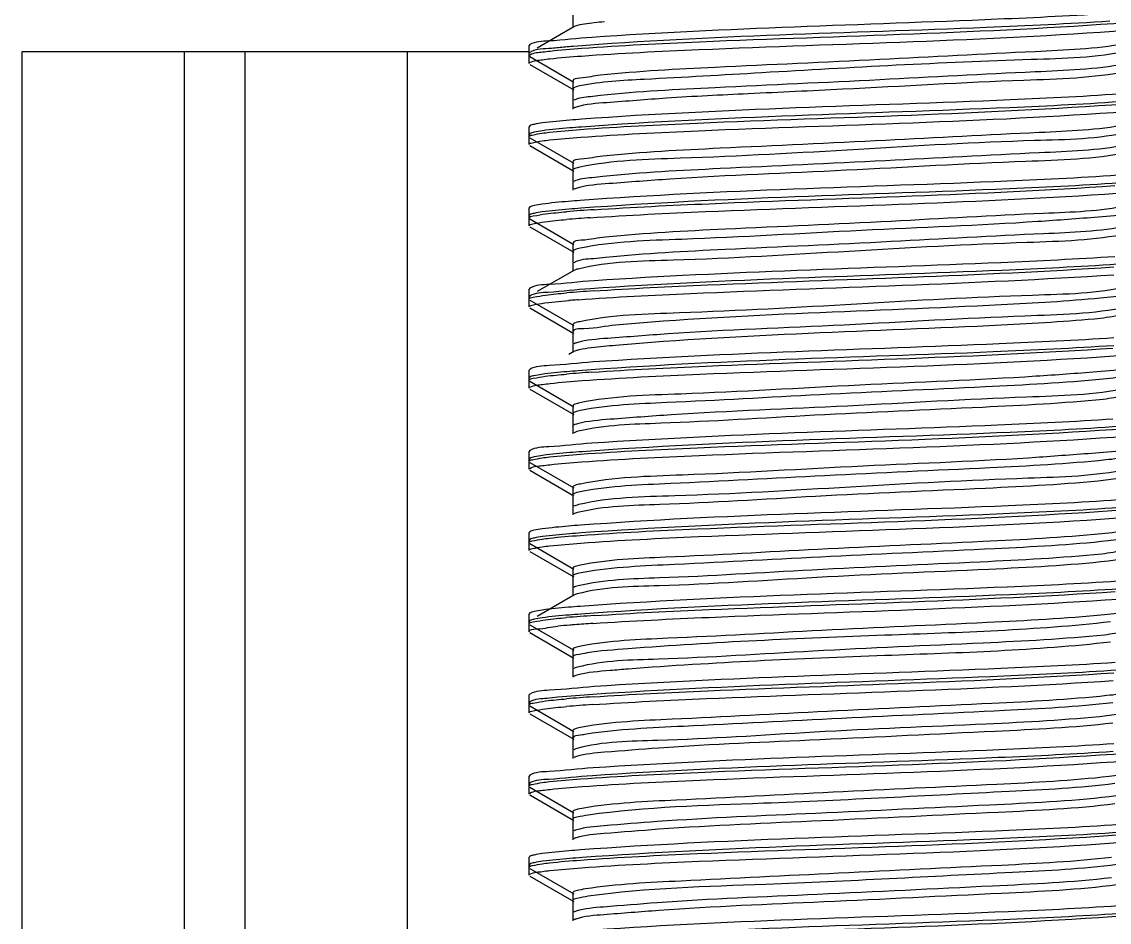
# Model space of a CAD drawing. Extents: x 27938 to 1507990, y 110129 to 923079.
# Drawn here: x 532387.5 to 532706.6, y 346072.8 to 346337 of the extents above; entities that cross this region are included whole.
import ezdxf

# ---------------------------------------------------------------- set-up
doc = ezdxf.new("R2010")
doc.units = 0
doc.header["$LTSCALE"] = 1000
doc.header["$MEASUREMENT"] = 0

msp = doc.modelspace()

# ---------------------------------------------------------------- linework, layer by layer
at = {"linetype": 'Continuous'}
for p, q in [((532549.22, 346341.1), (532549.22, 346335.15)), ((532549.48, 346335.45), (532538.73, 346329.23)), ((532549.91, 346335.64), (532549.48, 346335.45)), ((532536.56, 346330.25), (532536.33, 346329.99)), ((532536.33, 346327.01), (532536.33, 346329.99)), ((532536.33, 346327.01), (532536.33, 346329.99)), ((532387.5, 346328.15), (532387.5, 341587.12)), ((532536.33, 346328.15), (532387.5, 346328.15)), ((532435.13, 346328.15), (532435.13, 341587.12)), ((532452.99, 346328.15), (532452.99, 341587.12)), ((532500.61, 346328.15), (532500.61, 341587.12)), ((532536.56, 346327.97), (532536.33, 346327.71)), ((532536.33, 346324.73), (532536.33, 346327.71)), ((532536.33, 346324.73), (532536.33, 346327.71)), ((532536.56, 346326.75), (532549.48, 346319.27)), ((532536.56, 346324.47), (532549.48, 346316.99)), ((532549.22, 346319.57), (532549.22, 346313.62)), ((532549.22, 346317.29), (532549.22, 346311.34)), ((532536.56, 346306.44), (532536.33, 346306.18)), ((532536.33, 346303.2), (532536.33, 346306.18)), ((532536.33, 346303.2), (532536.33, 346306.18)), ((532536.56, 346304.16), (532536.33, 346303.9)), ((532536.33, 346300.92), (532536.33, 346303.9)), ((532536.33, 346300.92), (532536.33, 346303.9)), ((532536.56, 346302.94), (532549.48, 346295.46)), ((532536.56, 346300.66), (532549.48, 346293.18)), ((532549.22, 346295.76), (532549.22, 346289.8)), ((532549.22, 346293.48), (532549.22, 346287.53)), ((532536.56, 346282.62), (532536.33, 346282.36)), ((532536.33, 346279.39), (532536.33, 346282.36)), ((532536.33, 346279.39), (532536.33, 346282.36)), ((532536.56, 346280.34), (532536.33, 346280.08)), ((532536.33, 346277.11), (532536.33, 346280.08)), ((532536.33, 346277.11), (532536.33, 346280.08)), ((532536.56, 346279.13), (532549.48, 346271.64)), ((532536.56, 346276.85), (532549.48, 346269.36)), ((532549.22, 346271.94), (532549.22, 346265.99)), ((532549.22, 346269.67), (532549.22, 346263.71)), ((532549.48, 346264.01), (532538.73, 346257.79)), ((532536.56, 346258.81), (532536.33, 346258.55)), ((532536.33, 346255.57), (532536.33, 346258.55)), ((532536.33, 346255.57), (532536.33, 346258.55)), ((532536.56, 346256.53), (532536.33, 346256.27)), ((532536.33, 346253.29), (532536.33, 346256.27)), ((532536.33, 346253.29), (532536.33, 346256.27)), ((532536.56, 346255.31), (532549.48, 346247.83)), ((532536.56, 346253.03), (532549.48, 346245.55)), ((532549.22, 346248.13), (532549.22, 346242.18)), ((532549.22, 346245.85), (532549.22, 346239.9)), ((532549.48, 346240.2), (532548.01, 346239.35)), ((532536.56, 346235), (532536.33, 346234.74)), ((532536.33, 346231.76), (532536.33, 346234.74)), ((532536.33, 346231.76), (532536.33, 346234.74)), ((532536.56, 346232.72), (532536.33, 346232.46)), ((532536.33, 346229.48), (532536.33, 346232.46)), ((532536.33, 346229.48), (532536.33, 346232.46)), ((532536.56, 346231.5), (532549.48, 346224.02)), ((532536.56, 346229.22), (532549.48, 346221.74)), ((532549.22, 346224.32), (532549.22, 346218.37)), ((532549.22, 346222.04), (532549.22, 346216.09)), ((532536.56, 346211.19), (532536.33, 346210.92)), ((532536.33, 346207.95), (532536.33, 346210.92)), ((532536.33, 346207.95), (532536.33, 346210.92)), ((532536.56, 346208.91), (532536.33, 346208.65)), ((532536.33, 346205.67), (532536.33, 346208.65)), ((532536.33, 346205.67), (532536.33, 346208.65)), ((532536.56, 346207.69), (532549.48, 346200.21)), ((532536.56, 346205.41), (532549.48, 346197.93)), ((532549.22, 346200.51), (532549.22, 346194.55)), ((532549.22, 346198.23), (532549.22, 346192.27)), ((532536.56, 346187.37), (532536.33, 346187.11)), ((532536.33, 346184.14), (532536.33, 346187.11)), ((532536.33, 346184.14), (532536.33, 346187.11)), ((532536.56, 346185.09), (532536.33, 346184.83)), ((532536.33, 346181.86), (532536.33, 346184.83)), ((532536.33, 346181.86), (532536.33, 346184.83)), ((532536.56, 346183.87), (532549.48, 346176.39)), ((532536.56, 346181.6), (532549.48, 346174.11)), ((532549.22, 346176.69), (532549.22, 346170.74)), ((532549.22, 346174.41), (532549.22, 346168.46)), ((532549.48, 346168.76), (532538.73, 346162.54)), ((532536.56, 346163.56), (532536.33, 346163.3)), ((532536.33, 346160.32), (532536.33, 346163.3)), ((532536.33, 346160.32), (532536.33, 346163.3)), ((532536.56, 346161.28), (532536.33, 346161.02)), ((532536.33, 346158.04), (532536.33, 346161.02)), ((532536.33, 346158.04), (532536.33, 346161.02)), ((532536.56, 346160.06), (532549.48, 346152.58)), ((532536.56, 346157.78), (532549.48, 346150.3)), ((532549.22, 346152.88), (532549.22, 346146.93)), ((532549.22, 346150.6), (532549.22, 346144.65)), ((532536.56, 346139.75), (532536.33, 346139.49)), ((532536.33, 346136.51), (532536.33, 346139.49)), ((532536.33, 346136.51), (532536.33, 346139.49)), ((532536.56, 346137.47), (532536.33, 346137.21)), ((532536.33, 346134.23), (532536.33, 346137.21)), ((532536.33, 346134.23), (532536.33, 346137.21)), ((532536.56, 346136.25), (532549.48, 346128.77)), ((532536.56, 346133.97), (532549.48, 346126.49)), ((532549.22, 346129.07), (532549.22, 346123.11)), ((532549.22, 346126.79), (532549.22, 346120.84)), ((532536.56, 346115.93), (532536.33, 346115.67)), ((532536.33, 346112.7), (532536.33, 346115.67)), ((532536.33, 346112.7), (532536.33, 346115.67)), ((532536.56, 346113.66), (532536.33, 346113.39)), ((532536.33, 346110.42), (532536.33, 346113.39)), ((532536.33, 346110.42), (532536.33, 346113.39)), ((532536.56, 346112.44), (532549.48, 346104.95)), ((532536.56, 346110.16), (532549.48, 346102.68)), ((532549.22, 346105.26), (532549.22, 346099.3)), ((532549.22, 346102.98), (532549.22, 346097.02)), ((532536.56, 346092.12), (532536.33, 346091.86)), ((532536.33, 346088.88), (532536.33, 346091.86)), ((532536.33, 346088.88), (532536.33, 346091.86)), ((532536.56, 346089.84), (532536.33, 346089.58)), ((532536.33, 346086.61), (532536.33, 346089.58)), ((532536.33, 346086.61), (532536.33, 346089.58)), ((532536.56, 346088.62), (532549.48, 346081.14)), ((532536.56, 346086.34), (532549.48, 346078.86)), ((532549.22, 346081.44), (532549.22, 346075.49)), ((532549.22, 346079.16), (532549.22, 346073.21))]:
    msp.add_line(p, q, dxfattribs=at)
for centre, radius, start, end in [((532573.23, 346025.62), 305.03, 94.5049, 94.936), ((532583.17, 345854.29), 428.44, 93.7138, 94.7991), ((532581.57, 345872.28), 408.11, 93.8416, 94.804), ((532582.76, 345835.66), 423.24, 93.7464, 94.7999), ((532576.05, 345916.88), 339.47, 94.4273, 94.7392), ((532580.6, 345858.53), 397.99, 94.2964, 94.4317), ((532582.34, 345817.23), 417.83, 93.7807, 94.8008), ((532568.23, 345915.12), 245.65, 94.6576, 95.467), ((532583.19, 345735.06), 428.61, 93.7128, 94.7991), ((532576.51, 345815.69), 345.43, 94.4503, 94.6873), ((532587.41, 345673), 488.53, 93.7928, 94.4265), ((532582.78, 345716.42), 423.41, 93.7453, 94.7999), ((532582.5, 345717.69), 419.86, 93.7678, 94.8005)]:
    msp.add_arc(centre, radius, start, end, dxfattribs=at)
for points, knots in [([(532707.62, 346339.44), (532696.34, 346338.7), (532645.39, 346336.26), (532594.39, 346335.05), (532554.77, 346332.39)], [0, 0, 0, 0, 0.221566, 1, 1, 1, 1]), ([(532706.72, 346337.11), (532694.66, 346336.33), (532642.18, 346333.82), (532589.6, 346332.89), (532549.28, 346329.71)], [0, 0, 0, 0, 0.230084, 1, 1, 1, 1]), ([(532558.44, 346336.96), (532557.43, 346336.86), (532554.59, 346336.52), (532551.67, 346336.27), (532549.91, 346335.64)], [0, 0, 0, 0, 0.349753, 1, 1, 1, 1]), ([(532551.81, 346329.2), (532563.32, 346330.04), (532616.65, 346332.64), (532670.06, 346333.68), (532711.79, 346336.76)], [0, 0, 0, 0, 0.216266, 1, 1, 1, 1]), ([(532554.77, 346332.39), (532550.56, 346332.1), (532544.65, 346331.28), (532538.2, 346331.19), (532536.56, 346330.25)], [0, 0, 0, 0, 0.690751, 1, 1, 1, 1]), ([(532551.68, 346326.91), (532563.18, 346327.75), (532616.54, 346330.35), (532669.98, 346331.4), (532711.75, 346334.48)], [0, 0, 0, 0, 0.215878, 1, 1, 1, 1]), ([(532546.99, 346329.52), (532545.65, 346329.4), (532542.21, 346328.94), (532538.44, 346329.06), (532536.56, 346327.97)], [0, 0, 0, 0, 0.38257, 1, 1, 1, 1]), ([(532540.3, 346328.11), (532541.03, 346328.21), (532544.86, 346328.67), (532548.7, 346328.98), (532551.81, 346329.2)], [0, 0, 0, 0, 0.19158, 1, 1, 1, 1]), ([(532711.18, 346330.49), (532702.49, 346328.93), (532678.38, 346327.99), (532638.36, 346325.74), (532595.83, 346323.84), (532568.48, 346322.46), (532557.29, 346321.26)], [0, 0, 0, 0, 0.171902, 0.467529, 0.781017, 1, 1, 1, 1]), ([(532536.33, 346327.01), (532536.33, 346327.14), (532537.75, 346328.02), (532539.04, 346327.93), (532540.3, 346328.11)], [0, 0, 0, 0, 0.088842, 1, 1, 1, 1]), ([(532536.33, 346324.73), (532536.33, 346324.86), (532537.73, 346325.74), (532539.02, 346325.65), (532540.26, 346325.83)], [0, 0, 0, 0, 0.089015, 1, 1, 1, 1]), ([(532540.26, 346325.83), (532540.99, 346325.93), (532544.78, 346326.39), (532548.6, 346326.69), (532551.68, 346326.91)], [0, 0, 0, 0, 0.191545, 1, 1, 1, 1]), ([(532712.17, 346328.41), (532702.85, 346326.34), (532666.67, 346325.57), (532619.46, 346322.85), (532575.36, 346320.27), (532557.42, 346319.43), (532551.21, 346318.13)], [0, 0, 0, 0, 0.17752, 0.667782, 0.88196, 1, 1, 1, 1]), ([(532711.18, 346324.54), (532702.49, 346322.98), (532678.38, 346322.04), (532638.36, 346319.79), (532595.83, 346317.89), (532568.48, 346316.5), (532557.29, 346315.31)], [0, 0, 0, 0, 0.171902, 0.467529, 0.781017, 1, 1, 1, 1]), ([(532557.29, 346321.26), (532555.27, 346321.05), (532553.35, 346320.45), (532549.22, 346320.31), (532549.22, 346319.57)], [0, 0, 0, 0, 0.733399, 1, 1, 1, 1]), ([(532711.81, 346322.38), (532701.88, 346320.36), (532673.82, 346319.73), (532636.86, 346317.47), (532601.89, 346315.9), (532578.77, 346314.79), (532562, 346313.39), (532553.03, 346312.8), (532550.14, 346311.91)], [0, 0, 0, 0, 0.187537, 0.516126, 0.6871, 0.835564, 0.944057, 1, 1, 1, 1]), ([(532551.21, 346318.13), (532550.71, 346318.02), (532550.11, 346317.88), (532549.22, 346317.51), (532549.22, 346317.29)], [0, 0, 0, 0, 0.704879, 1, 1, 1, 1]), ([(532557.29, 346315.31), (532556.31, 346315.2), (532553.72, 346314.82), (532550.92, 346314.75), (532549.48, 346313.92)], [0, 0, 0, 0, 0.373077, 1, 1, 1, 1]), ([(532551.35, 346305.36), (532562.76, 346306.2), (532616.07, 346308.8), (532669.45, 346309.87), (532711.27, 346312.91)], [0, 0, 0, 0, 0.214433, 1, 1, 1, 1]), ([(532711.75, 346313.64), (532700.31, 346312.8), (532646.94, 346310.19), (532593.51, 346309.14), (532551.68, 346306.08)], [0, 0, 0, 0, 0.214875, 1, 1, 1, 1]), ([(532711.79, 346315.92), (532700.36, 346315.08), (532647.03, 346312.48), (532593.62, 346311.41), (532551.81, 346308.37)], [0, 0, 0, 0, 0.214619, 1, 1, 1, 1]), ([(532550.14, 346311.91), (532550.01, 346311.87), (532549.79, 346311.79), (532549.57, 346311.69), (532549.48, 346311.64)], [0, 0, 0, 0, 0.565784, 1, 1, 1, 1]), ([(532551.55, 346303.09), (532563.03, 346303.93), (532616.42, 346306.54), (532669.89, 346307.59), (532711.71, 346310.66)], [0, 0, 0, 0, 0.215487, 1, 1, 1, 1]), ([(532540.3, 346307.27), (532539.48, 346307.16), (532538.23, 346306.94), (532536.95, 346306.66), (532536.56, 346306.44)], [0, 0, 0, 0, 0.644191, 1, 1, 1, 1]), ([(532551.81, 346308.37), (532550.62, 346308.28), (532546.78, 346307.98), (532542.94, 346307.64), (532540.3, 346307.27)], [0, 0, 0, 0, 0.307204, 1, 1, 1, 1]), ([(532711.59, 346306.76), (532703.19, 346305.13), (532679.47, 346304.29), (532639.81, 346301.97), (532597.1, 346300.11), (532569.45, 346298.7), (532558.02, 346297.53)], [0, 0, 0, 0, 0.166793, 0.460477, 0.775901, 1, 1, 1, 1]), ([(532536.33, 346303.2), (532536.33, 346303.57), (532538.21, 346303.89), (532539.2, 346304.14), (532540.16, 346304.28)], [0, 0, 0, 0, 0.274668, 1, 1, 1, 1]), ([(532540.26, 346304.99), (532539.46, 346304.88), (532538.22, 346304.66), (532536.95, 346304.38), (532536.56, 346304.16)], [0, 0, 0, 0, 0.643834, 1, 1, 1, 1]), ([(532540.16, 346304.28), (532540.87, 346304.38), (532544.59, 346304.84), (532548.33, 346305.13), (532551.35, 346305.36)], [0, 0, 0, 0, 0.191269, 1, 1, 1, 1]), ([(532551.68, 346306.08), (532550.51, 346305.99), (532546.7, 346305.7), (532542.89, 346305.36), (532540.26, 346304.99)], [0, 0, 0, 0, 0.307253, 1, 1, 1, 1]), ([(532712.49, 346304.67), (532703.43, 346302.44), (532676.57, 346302.18), (532632.78, 346299.41), (532588.36, 346296.97), (532560.89, 346296.33), (532551.24, 346294.32)], [0, 0, 0, 0, 0.173176, 0.493211, 0.817077, 1, 1, 1, 1]), ([(532536.33, 346300.92), (532536.33, 346301.29), (532538.24, 346301.61), (532539.24, 346301.87), (532540.22, 346302.01)], [0, 0, 0, 0, 0.274365, 1, 1, 1, 1]), ([(532540.22, 346302.01), (532540.94, 346302.11), (532544.71, 346302.57), (532548.49, 346302.87), (532551.55, 346303.09)], [0, 0, 0, 0, 0.191422, 1, 1, 1, 1]), ([(532711.59, 346300.8), (532703.19, 346299.17), (532679.47, 346298.33), (532639.81, 346296.02), (532597.1, 346294.15), (532569.45, 346292.74), (532558.02, 346291.57)], [0, 0, 0, 0, 0.166793, 0.460477, 0.775901, 1, 1, 1, 1]), ([(532558.02, 346297.53), (532555.82, 346297.3), (532553.75, 346296.64), (532549.22, 346296.56), (532549.22, 346295.76)], [0, 0, 0, 0, 0.734217, 1, 1, 1, 1]), ([(532711.88, 346298.58), (532702.11, 346296.56), (532674.35, 346295.96), (532629.73, 346293.16), (532588.87, 346291.71), (532562.64, 346289.67), (532553.47, 346289), (532550.41, 346288.17)], [0, 0, 0, 0, 0.184985, 0.511081, 0.830893, 0.941203, 1, 1, 1, 1]), ([(532551.24, 346294.32), (532550.73, 346294.21), (532550.12, 346294.07), (532549.22, 346293.7), (532549.22, 346293.48)], [0, 0, 0, 0, 0.705094, 1, 1, 1, 1]), ([(532558.02, 346291.57), (532556.94, 346291.46), (532554.12, 346291.05), (532551.04, 346291.01), (532549.48, 346290.11)], [0, 0, 0, 0, 0.375015, 1, 1, 1, 1]), ([(532711.27, 346292.07), (532699.74, 346291.23), (532646.43, 346288.64), (532593.04, 346287.6), (532551.35, 346284.52)], [0, 0, 0, 0, 0.21655, 1, 1, 1, 1]), ([(532550.41, 346288.17), (532550.22, 346288.12), (532549.91, 346288.02), (532549.6, 346287.9), (532549.48, 346287.83)], [0, 0, 0, 0, 0.579307, 1, 1, 1, 1]), ([(532711.71, 346289.83), (532700.24, 346288.98), (532646.85, 346286.38), (532593.38, 346285.33), (532551.55, 346282.26)], [0, 0, 0, 0, 0.215154, 1, 1, 1, 1]), ([(532555.42, 346281.83), (532566.67, 346282.57), (532617.61, 346285.01), (532668.61, 346286.23), (532708.24, 346288.88)], [0, 0, 0, 0, 0.221116, 1, 1, 1, 1]), ([(532551.35, 346284.52), (532550.2, 346284.44), (532546.46, 346284.14), (532542.73, 346283.81), (532540.16, 346283.44)], [0, 0, 0, 0, 0.307563, 1, 1, 1, 1]), ([(532554.23, 346279.47), (532565.51, 346280.24), (532617.07, 346282.72), (532668.7, 346283.91), (532708.92, 346286.65)], [0, 0, 0, 0, 0.219072, 1, 1, 1, 1]), ([(532540.16, 346283.44), (532539.37, 346283.33), (532538.17, 346283.12), (532536.94, 346282.84), (532536.56, 346282.62)], [0, 0, 0, 0, 0.642717, 1, 1, 1, 1]), ([(532540.22, 346281.17), (532539.42, 346281.06), (532538.2, 346280.85), (532536.95, 346280.57), (532536.56, 346280.34)], [0, 0, 0, 0, 0.643387, 1, 1, 1, 1]), ([(532551.55, 346282.26), (532550.39, 346282.17), (532546.6, 346281.87), (532542.82, 346281.54), (532540.22, 346281.17)], [0, 0, 0, 0, 0.30739, 1, 1, 1, 1]), ([(532711.97, 346283.02), (532703.88, 346281.31), (532680.54, 346280.6), (532641.27, 346278.19), (532598.39, 346276.37), (532570.45, 346274.94), (532558.78, 346273.79)], [0, 0, 0, 0, 0.161662, 0.453393, 0.770761, 1, 1, 1, 1]), ([(532536.33, 346279.39), (532536.33, 346279.84), (532538.77, 346280.11), (532539.99, 346280.45), (532541.21, 346280.6)], [0, 0, 0, 0, 0.270591, 1, 1, 1, 1]), ([(532536.33, 346277.11), (532536.33, 346277.54), (532538.6, 346277.82), (532539.75, 346278.14), (532540.9, 346278.29)], [0, 0, 0, 0, 0.271621, 1, 1, 1, 1]), ([(532712.78, 346280.94), (532709.74, 346280.1), (532700.58, 346279.44), (532674.38, 346277.39), (532633.51, 346275.95), (532588.86, 346273.14), (532561.08, 346272.54), (532551.29, 346270.52)], [0, 0, 0, 0, 0.058552, 0.168707, 0.488491, 0.814803, 1, 1, 1, 1]), ([(532711.93, 346274.78), (532702.3, 346272.76), (532674.84, 346272.13), (532630.46, 346269.68), (532586.65, 346266.94), (532559.78, 346266.65), (532550.7, 346264.43)], [0, 0, 0, 0, 0.182739, 0.506392, 0.826439, 1, 1, 1, 1]), ([(532711.97, 346277.07), (532703.88, 346275.36), (532680.54, 346274.64), (532641.27, 346272.24), (532598.39, 346270.42), (532570.45, 346268.98), (532558.78, 346267.84)], [0, 0, 0, 0, 0.161662, 0.453393, 0.770761, 1, 1, 1, 1]), ([(532558.78, 346273.79), (532556.39, 346273.55), (532554.16, 346272.82), (532549.22, 346272.81), (532549.22, 346271.94)], [0, 0, 0, 0, 0.73489, 1, 1, 1, 1]), ([(532551.29, 346270.52), (532550.77, 346270.41), (532550.15, 346270.27), (532549.22, 346269.89), (532549.22, 346269.67)], [0, 0, 0, 0, 0.705716, 1, 1, 1, 1]), ([(532558.78, 346267.84), (532557.6, 346267.72), (532554.53, 346267.28), (532551.18, 346267.28), (532549.48, 346266.29)], [0, 0, 0, 0, 0.376776, 1, 1, 1, 1]), ([(532708.92, 346265.82), (532697.64, 346265.05), (532646.07, 346262.56), (532594.44, 346261.37), (532554.23, 346258.63)], [0, 0, 0, 0, 0.219115, 1, 1, 1, 1]), ([(532555.11, 346257.99), (532566.31, 346258.74), (532617.24, 346261.19), (532668.24, 346262.41), (532707.93, 346265.05)], [0, 0, 0, 0, 0.220088, 1, 1, 1, 1]), ([(532708.24, 346268.05), (532697.07, 346267.3), (532646.13, 346264.85), (532595.14, 346263.62), (532555.42, 346260.99)], [0, 0, 0, 0, 0.219496, 1, 1, 1, 1]), ([(532550.7, 346264.43), (532550.46, 346264.37), (532550.04, 346264.26), (532549.64, 346264.1), (532549.48, 346264.01)], [0, 0, 0, 0, 0.591078, 1, 1, 1, 1]), ([(532550.78, 346255.41), (532561.73, 346256.23), (532614.12, 346258.81), (532666.56, 346260.02), (532707.93, 346262.77)], [0, 0, 0, 0, 0.209378, 1, 1, 1, 1]), ([(532555.42, 346260.99), (532551.05, 346260.7), (532544.93, 346259.85), (532538.26, 346259.78), (532536.56, 346258.81)], [0, 0, 0, 0, 0.691369, 1, 1, 1, 1]), ([(532554.23, 346258.63), (532550.14, 346258.35), (532544.4, 346257.56), (532538.15, 346257.45), (532536.56, 346256.53)], [0, 0, 0, 0, 0.690219, 1, 1, 1, 1]), ([(532712.31, 346259.28), (532703.11, 346257.14), (532676.19, 346256.74), (532632.35, 346254.08), (532588.12, 346251.61), (532560.8, 346250.98), (532551.22, 346248.97)], [0, 0, 0, 0, 0.175623, 0.495702, 0.818204, 1, 1, 1, 1]), ([(532536.33, 346255.57), (532536.33, 346256.03), (532538.74, 346256.3), (532539.94, 346256.63), (532541.15, 346256.78)], [0, 0, 0, 0, 0.270787, 1, 1, 1, 1]), ([(532704.02, 346255.88), (532694.32, 346254.94), (532646.87, 346252.23), (532599.33, 346251.24), (532561.71, 346247.97)], [0, 0, 0, 0, 0.20523, 1, 1, 1, 1]), ([(532713.05, 346257.2), (532712.6, 346257.06), (532709.62, 346256.41), (532706.59, 346256.13), (532704.02, 346255.88)], [0, 0, 0, 0, 0.153853, 1, 1, 1, 1]), ([(532536.33, 346253.29), (532536.33, 346253.65), (532538.13, 346253.98), (532539.09, 346254.22), (532540.01, 346254.35)], [0, 0, 0, 0, 0.275063, 1, 1, 1, 1]), ([(532711.84, 346253.23), (532701.98, 346251.21), (532674.06, 346250.59), (532629.27, 346247.78), (532588.36, 346246.37), (532562.28, 346244.27), (532553.22, 346243.64), (532550.26, 346242.78)], [0, 0, 0, 0, 0.186373, 0.513855, 0.833476, 0.942785, 1, 1, 1, 1]), ([(532704.02, 346249.93), (532694.32, 346248.99), (532646.87, 346246.28), (532599.33, 346245.28), (532561.71, 346242.01)], [0, 0, 0, 0, 0.20523, 1, 1, 1, 1]), ([(532713.94, 346251.81), (532713.95, 346250.91), (532708.81, 346250.93), (532706.5, 346250.17), (532704.02, 346249.93)], [0, 0, 0, 0, 0.264839, 1, 1, 1, 1]), ([(532551.22, 346248.97), (532550.71, 346248.86), (532550.11, 346248.73), (532549.22, 346248.35), (532549.22, 346248.13)], [0, 0, 0, 0, 0.704918, 1, 1, 1, 1]), ([(532561.71, 346247.97), (532558.6, 346247.7), (532555.74, 346246.68), (532549.22, 346246.97), (532549.22, 346245.85)], [0, 0, 0, 0, 0.735758, 1, 1, 1, 1]), ([(532550.26, 346242.78), (532550.1, 346242.74), (532549.84, 346242.65), (532549.59, 346242.54), (532549.48, 346242.48)], [0, 0, 0, 0, 0.572013, 1, 1, 1, 1]), ([(532707.93, 346244.21), (532696.71, 346243.47), (532645.77, 346241.03), (532594.77, 346239.8), (532555.11, 346237.16)], [0, 0, 0, 0, 0.220524, 1, 1, 1, 1]), ([(532551.03, 346240.7), (532550.71, 346240.63), (532550.19, 346240.49), (532549.67, 346240.31), (532549.48, 346240.2)], [0, 0, 0, 0, 0.601667, 1, 1, 1, 1]), ([(532707.93, 346241.94), (532696.14, 346241.15), (532643.75, 346238.64), (532591.29, 346237.62), (532550.78, 346234.57)], [0, 0, 0, 0, 0.225391, 1, 1, 1, 1]), ([(532561.71, 346242.01), (532560.54, 346241.91), (532556.97, 346241.57), (532553.39, 346241.22), (532551.03, 346240.7)], [0, 0, 0, 0, 0.327573, 1, 1, 1, 1]), ([(532554.78, 346234.16), (532565.93, 346234.91), (532616.88, 346237.36), (532667.88, 346238.59), (532707.63, 346241.22)], [0, 0, 0, 0, 0.219052, 1, 1, 1, 1]), ([(532555.11, 346237.16), (532550.81, 346236.87), (532544.79, 346236.04), (532538.23, 346235.96), (532536.56, 346235)], [0, 0, 0, 0, 0.691073, 1, 1, 1, 1]), ([(532551.88, 346231.68), (532563.4, 346232.52), (532616.72, 346235.11), (532670.11, 346236.15), (532711.82, 346239.23)], [0, 0, 0, 0, 0.216493, 1, 1, 1, 1]), ([(532540.01, 346233.52), (532539.26, 346233.41), (532538.11, 346233.2), (532536.93, 346232.93), (532536.56, 346232.72)], [0, 0, 0, 0, 0.641483, 1, 1, 1, 1]), ([(532550.78, 346234.57), (532549.68, 346234.49), (532546.08, 346234.2), (532542.49, 346233.87), (532540.01, 346233.52)], [0, 0, 0, 0, 0.307039, 1, 1, 1, 1]), ([(532712.63, 346235.55), (532709.49, 346234.74), (532700.22, 346234.04), (532673.87, 346232.04), (532633.06, 346230.57), (532588.59, 346227.78), (532560.97, 346227.18), (532551.26, 346225.16)], [0, 0, 0, 0, 0.060117, 0.171248, 0.491182, 0.816115, 1, 1, 1, 1]), ([(532713.68, 346233.65), (532713.36, 346233.46), (532710.41, 346232.66), (532707.42, 346232.41), (532704.8, 346232.14)], [0, 0, 0, 0, 0.123412, 1, 1, 1, 1]), ([(532536.33, 346231.76), (532536.33, 346232.21), (532538.7, 346232.48), (532539.89, 346232.81), (532541.08, 346232.96)], [0, 0, 0, 0, 0.271021, 1, 1, 1, 1]), ([(532536.33, 346229.48), (532536.33, 346229.61), (532537.76, 346230.5), (532539.05, 346230.41), (532540.32, 346230.58)], [0, 0, 0, 0, 0.088752, 1, 1, 1, 1]), ([(532540.32, 346230.58), (532541.05, 346230.68), (532544.9, 346231.15), (532548.76, 346231.45), (532551.88, 346231.68)], [0, 0, 0, 0, 0.191582, 1, 1, 1, 1]), ([(532704.8, 346232.14), (532693.27, 346230.99), (532665.53, 346229.57), (532622.8, 346227.72), (532583.32, 346225.38), (532559.76, 346224.57), (532551.46, 346222.93)], [0, 0, 0, 0, 0.226181, 0.54212, 0.834898, 1, 1, 1, 1]), ([(532711.91, 346229.43), (532702.2, 346227.41), (532674.57, 346226.81), (532630.09, 346224.02), (532589.27, 346222.56), (532562.93, 346220.55), (532553.67, 346219.85), (532550.53, 346219.04)], [0, 0, 0, 0, 0.183944, 0.508945, 0.828873, 0.939958, 1, 1, 1, 1]), ([(532713.94, 346227.99), (532713.95, 346227.16), (532709.23, 346227.11), (532707.08, 346226.42), (532704.8, 346226.19)], [0, 0, 0, 0, 0.265449, 1, 1, 1, 1]), ([(532551.26, 346225.16), (532550.74, 346225.06), (532550.13, 346224.92), (532549.22, 346224.54), (532549.22, 346224.32)], [0, 0, 0, 0, 0.705326, 1, 1, 1, 1]), ([(532704.8, 346226.19), (532693.04, 346225.01), (532664.78, 346223.56), (532621.44, 346221.77), (532582.03, 346219.19), (532558.66, 346218.7), (532550.79, 346216.83)], [0, 0, 0, 0, 0.229743, 0.549934, 0.842575, 1, 1, 1, 1]), ([(532551.46, 346222.93), (532550.9, 346222.81), (532550.24, 346222.66), (532549.23, 346222.28), (532549.22, 346222.04)], [0, 0, 0, 0, 0.707822, 1, 1, 1, 1]), ([(532707.63, 346220.38), (532696.35, 346219.64), (532645.41, 346217.2), (532594.4, 346215.99), (532554.78, 346213.32)], [0, 0, 0, 0, 0.221533, 1, 1, 1, 1]), ([(532550.53, 346219.04), (532550.32, 346218.99), (532549.97, 346218.89), (532549.62, 346218.75), (532549.48, 346218.67)], [0, 0, 0, 0, 0.584722, 1, 1, 1, 1]), ([(532551.41, 346210.11), (532562.86, 346210.95), (532616.21, 346213.56), (532669.65, 346214.62), (532711.47, 346217.67)], [0, 0, 0, 0, 0.214855, 1, 1, 1, 1]), ([(532711.82, 346218.39), (532700.4, 346217.55), (532647.09, 346214.95), (532593.7, 346213.88), (532551.88, 346210.84)], [0, 0, 0, 0, 0.214464, 1, 1, 1, 1]), ([(532550.79, 346216.83), (532550.52, 346216.76), (532550.08, 346216.65), (532549.65, 346216.48), (532549.48, 346216.39)], [0, 0, 0, 0, 0.593584, 1, 1, 1, 1]), ([(532551.68, 346207.85), (532563.18, 346208.69), (532616.54, 346211.29), (532669.98, 346212.34), (532711.75, 346215.41)], [0, 0, 0, 0, 0.215894, 1, 1, 1, 1]), ([(532554.78, 346213.32), (532550.56, 346213.04), (532544.65, 346212.22), (532538.2, 346212.13), (532536.56, 346211.19)], [0, 0, 0, 0, 0.690761, 1, 1, 1, 1]), ([(532551.88, 346210.84), (532550.69, 346210.76), (532546.83, 346210.46), (532542.97, 346210.12), (532540.32, 346209.75)], [0, 0, 0, 0, 0.307194, 1, 1, 1, 1]), ([(532712.9, 346211.81), (532709.93, 346210.95), (532700.87, 346210.32), (532674.79, 346208.23), (532633.87, 346206.81), (532589.09, 346204), (532561.18, 346203.38), (532551.32, 346201.36)], [0, 0, 0, 0, 0.057292, 0.16665, 0.48628, 0.813694, 1, 1, 1, 1]), ([(532536.33, 346207.95), (532536.33, 346208.32), (532538.22, 346208.64), (532539.21, 346208.89), (532540.18, 346209.03)], [0, 0, 0, 0, 0.274581, 1, 1, 1, 1]), ([(532540.32, 346209.75), (532539.5, 346209.63), (532538.24, 346209.41), (532536.96, 346209.13), (532536.56, 346208.91)], [0, 0, 0, 0, 0.64438, 1, 1, 1, 1]), ([(532540.18, 346209.03), (532540.89, 346209.13), (532544.63, 346209.59), (532548.38, 346209.89), (532551.41, 346210.11)], [0, 0, 0, 0, 0.191288, 1, 1, 1, 1]), ([(532540.27, 346206.76), (532540.99, 346206.86), (532544.79, 346207.32), (532548.6, 346207.63), (532551.68, 346207.85)], [0, 0, 0, 0, 0.191547, 1, 1, 1, 1]), ([(532705.54, 346208.41), (532694.23, 346207.22), (532666.74, 346205.82), (532624.13, 346203.94), (532584.27, 346201.66), (532560.34, 346200.77), (532551.79, 346199.18)], [0, 0, 0, 0, 0.221386, 0.535783, 0.830497, 1, 1, 1, 1]), ([(532713.68, 346209.83), (532713.38, 346209.66), (532710.69, 346208.9), (532707.94, 346208.66), (532705.54, 346208.41)], [0, 0, 0, 0, 0.125618, 1, 1, 1, 1]), ([(532536.33, 346205.67), (532536.33, 346205.79), (532537.73, 346206.68), (532539.02, 346206.59), (532540.27, 346206.76)], [0, 0, 0, 0, 0.089007, 1, 1, 1, 1]), ([(532711.95, 346205.62), (532702.37, 346203.61), (532675.04, 346202.98), (532630.8, 346200.52), (532586.96, 346197.85), (532560.04, 346197.45), (532550.84, 346195.31)], [0, 0, 0, 0, 0.181847, 0.504414, 0.824494, 1, 1, 1, 1]), ([(532551.32, 346201.36), (532550.79, 346201.26), (532550.16, 346201.11), (532549.22, 346200.73), (532549.22, 346200.51)], [0, 0, 0, 0, 0.706097, 1, 1, 1, 1]), ([(532705.54, 346202.45), (532693.83, 346201.23), (532665.42, 346199.79), (532621.73, 346198), (532582, 346195.29), (532558.42, 346194.95), (532550.59, 346192.97)], [0, 0, 0, 0, 0.227539, 0.549411, 0.843947, 1, 1, 1, 1]), ([(532713.94, 346204.18), (532713.95, 346203.42), (532709.63, 346203.3), (532707.64, 346202.67), (532705.54, 346202.45)], [0, 0, 0, 0, 0.266197, 1, 1, 1, 1]), ([(532551.79, 346199.18), (532551.14, 346199.06), (532550.4, 346198.89), (532549.23, 346198.49), (532549.22, 346198.23)], [0, 0, 0, 0, 0.71182, 1, 1, 1, 1]), ([(532550.84, 346195.31), (532550.57, 346195.24), (532550.1, 346195.12), (532549.65, 346194.95), (532549.48, 346194.85)], [0, 0, 0, 0, 0.595809, 1, 1, 1, 1]), ([(532711.47, 346196.84), (532699.97, 346196), (532646.61, 346193.4), (532593.18, 346192.35), (532551.41, 346189.27)], [0, 0, 0, 0, 0.215925, 1, 1, 1, 1]), ([(532550.59, 346192.97), (532550.37, 346192.91), (532549.99, 346192.8), (532549.63, 346192.66), (532549.48, 346192.58)], [0, 0, 0, 0, 0.586461, 1, 1, 1, 1]), ([(532551.35, 346186.29), (532562.76, 346187.13), (532616.07, 346189.74), (532669.46, 346190.81), (532711.27, 346193.84)], [0, 0, 0, 0, 0.214447, 1, 1, 1, 1]), ([(532711.75, 346194.58), (532700.31, 346193.73), (532646.95, 346191.13), (532593.51, 346190.07), (532551.68, 346187.01)], [0, 0, 0, 0, 0.214866, 1, 1, 1, 1]), ([(532551.41, 346189.27), (532550.26, 346189.19), (532546.51, 346188.89), (532542.76, 346188.56), (532540.18, 346188.19)], [0, 0, 0, 0, 0.307539, 1, 1, 1, 1]), ([(532551.55, 346184.03), (532563.04, 346184.87), (532616.43, 346187.47), (532669.89, 346188.52), (532711.71, 346191.6)], [0, 0, 0, 0, 0.215499, 1, 1, 1, 1]), ([(532540.18, 346188.19), (532539.39, 346188.08), (532538.18, 346187.87), (532536.94, 346187.59), (532536.56, 346187.37)], [0, 0, 0, 0, 0.642908, 1, 1, 1, 1]), ([(532540.27, 346185.93), (532539.46, 346185.81), (532538.22, 346185.6), (532536.95, 346185.32), (532536.56, 346185.09)], [0, 0, 0, 0, 0.64385, 1, 1, 1, 1]), ([(532540.16, 346185.21), (532540.87, 346185.31), (532544.59, 346185.77), (532548.33, 346186.07), (532551.35, 346186.29)], [0, 0, 0, 0, 0.191269, 1, 1, 1, 1]), ([(532551.68, 346187.01), (532550.51, 346186.93), (532546.7, 346186.63), (532542.89, 346186.29), (532540.27, 346185.93)], [0, 0, 0, 0, 0.30725, 1, 1, 1, 1]), ([(532704.37, 346186.75), (532692.76, 346185.61), (532664.98, 346184.19), (532622.28, 346182.35), (532583.01, 346180.01), (532559.61, 346179.22), (532551.41, 346177.57)], [0, 0, 0, 0, 0.228282, 0.544405, 0.836128, 1, 1, 1, 1]), ([(532713.68, 346188.3), (532713.35, 346188.1), (532710.26, 346187.28), (532707.12, 346187.03), (532704.37, 346186.75)], [0, 0, 0, 0, 0.122258, 1, 1, 1, 1]), ([(532713.69, 346186.02), (532713.41, 346185.86), (532710.95, 346185.14), (532708.44, 346184.91), (532706.25, 346184.67)], [0, 0, 0, 0, 0.127999, 1, 1, 1, 1]), ([(532536.33, 346184.14), (532536.33, 346184.5), (532538.21, 346184.82), (532539.2, 346185.08), (532540.16, 346185.21)], [0, 0, 0, 0, 0.274666, 1, 1, 1, 1]), ([(532536.33, 346181.86), (532536.33, 346182.23), (532538.24, 346182.55), (532539.25, 346182.81), (532540.22, 346182.94)], [0, 0, 0, 0, 0.274358, 1, 1, 1, 1]), ([(532540.22, 346182.94), (532540.94, 346183.04), (532544.71, 346183.5), (532548.49, 346183.8), (532551.55, 346184.03)], [0, 0, 0, 0, 0.191427, 1, 1, 1, 1]), ([(532706.25, 346184.67), (532695.19, 346183.46), (532668.01, 346182.09), (532625.58, 346180.17), (532585.38, 346177.96), (532561.06, 346176.96), (532552.21, 346175.44)], [0, 0, 0, 0, 0.21628, 0.528744, 0.825398, 1, 1, 1, 1]), ([(532713.94, 346182.65), (532713.95, 346181.78), (532709, 346181.77), (532706.76, 346181.04), (532704.37, 346180.8)], [0, 0, 0, 0, 0.265093, 1, 1, 1, 1]), ([(532704.37, 346180.8), (532692.52, 346179.64), (532664.19, 346178.18), (532620.87, 346176.41), (532581.67, 346173.81), (532558.49, 346173.35), (532550.71, 346171.46)], [0, 0, 0, 0, 0.23203, 0.552577, 0.844133, 1, 1, 1, 1]), ([(532713.94, 346180.37), (532713.95, 346179.66), (532710.02, 346179.49), (532708.18, 346178.93), (532706.25, 346178.72)], [0, 0, 0, 0, 0.267101, 1, 1, 1, 1]), ([(532551.41, 346177.57), (532550.85, 346177.46), (532550.21, 346177.31), (532549.23, 346176.93), (532549.22, 346176.69)], [0, 0, 0, 0, 0.707145, 1, 1, 1, 1]), ([(532706.25, 346178.72), (532694.61, 346177.45), (532666.09, 346176.01), (532622.09, 346174.23), (532582.04, 346171.4), (532558.23, 346171.21), (532550.44, 346169.11)], [0, 0, 0, 0, 0.225089, 0.548455, 0.844944, 1, 1, 1, 1]), ([(532552.21, 346175.44), (532551.46, 346175.31), (532550.63, 346175.11), (532549.23, 346174.72), (532549.22, 346174.41)], [0, 0, 0, 0, 0.715974, 1, 1, 1, 1]), ([(532711.27, 346173.01), (532699.75, 346172.17), (532646.44, 346169.58), (532593.05, 346168.53), (532551.35, 346165.46)], [0, 0, 0, 0, 0.216529, 1, 1, 1, 1]), ([(532550.71, 346171.46), (532550.47, 346171.4), (532550.05, 346171.29), (532549.64, 346171.13), (532549.48, 346171.04)], [0, 0, 0, 0, 0.591238, 1, 1, 1, 1]), ([(532711.71, 346170.76), (532700.24, 346169.92), (532646.85, 346167.31), (532593.39, 346166.26), (532551.55, 346163.19)], [0, 0, 0, 0, 0.215146, 1, 1, 1, 1]), ([(532555.43, 346162.76), (532566.68, 346163.51), (532617.62, 346165.95), (532668.62, 346167.16), (532708.25, 346169.82)], [0, 0, 0, 0, 0.22115, 1, 1, 1, 1]), ([(532550.44, 346169.11), (532550.25, 346169.06), (532549.92, 346168.97), (532549.61, 346168.83), (532549.48, 346168.76)], [0, 0, 0, 0, 0.579977, 1, 1, 1, 1]), ([(532555.09, 346160.46), (532566.44, 346161.22), (532617.8, 346163.68), (532669.21, 346164.87), (532709.15, 346167.6)], [0, 0, 0, 0, 0.221314, 1, 1, 1, 1]), ([(532540.16, 346164.38), (532539.37, 346164.27), (532538.17, 346164.06), (532536.94, 346163.78), (532536.56, 346163.56)], [0, 0, 0, 0, 0.642723, 1, 1, 1, 1]), ([(532551.35, 346165.46), (532550.2, 346165.37), (532546.46, 346165.08), (532542.73, 346164.74), (532540.16, 346164.38)], [0, 0, 0, 0, 0.307563, 1, 1, 1, 1]), ([(532551.55, 346163.19), (532550.39, 346163.11), (532546.61, 346162.81), (532542.83, 346162.47), (532540.22, 346162.11)], [0, 0, 0, 0, 0.307384, 1, 1, 1, 1]), ([(532705.13, 346163.02), (532693.69, 346161.85), (532666.03, 346160.44), (532623.32, 346158.57), (532583.67, 346156.25), (532559.95, 346155.42), (532551.56, 346153.79)], [0, 0, 0, 0, 0.224238, 0.539714, 0.833345, 1, 1, 1, 1]), ([(532713.68, 346164.49), (532713.37, 346164.3), (532710.54, 346163.52), (532707.66, 346163.28), (532705.13, 346163.02)], [0, 0, 0, 0, 0.124368, 1, 1, 1, 1]), ([(532536.33, 346160.32), (532536.33, 346160.78), (532538.77, 346161.05), (532539.99, 346161.39), (532541.21, 346161.54)], [0, 0, 0, 0, 0.270586, 1, 1, 1, 1]), ([(532540.22, 346162.11), (532539.42, 346161.99), (532538.2, 346161.78), (532536.95, 346161.5), (532536.56, 346161.28)], [0, 0, 0, 0, 0.643403, 1, 1, 1, 1]), ([(532706.94, 346160.93), (532684.98, 346158.43), (532637.69, 346157.04), (532590.5, 346154.96), (532565.44, 346153.02)], [0, 0, 0, 0, 0.467917, 1, 1, 1, 1]), ([(532536.33, 346158.04), (532536.33, 346158.81), (532540.71, 346158.8), (532542.7, 346159.45), (532544.82, 346159.66)], [0, 0, 0, 0, 0.263956, 1, 1, 1, 1]), ([(532705.13, 346157.06), (532693.32, 346155.86), (532664.82, 346154.4), (532621.13, 346152.64), (532581.62, 346149.9), (532558.22, 346149.62), (532550.51, 346147.6)], [0, 0, 0, 0, 0.229965, 0.552316, 0.845738, 1, 1, 1, 1]), ([(532713.94, 346158.83), (532713.95, 346158.03), (532709.41, 346157.95), (532707.33, 346157.29), (532705.13, 346157.06)], [0, 0, 0, 0, 0.265763, 1, 1, 1, 1]), ([(532551.56, 346153.79), (532550.97, 346153.67), (532550.29, 346153.52), (532549.23, 346153.13), (532549.22, 346152.88)], [0, 0, 0, 0, 0.709136, 1, 1, 1, 1]), ([(532706.94, 346154.98), (532684.98, 346152.48), (532637.69, 346151.09), (532590.5, 346149), (532565.44, 346147.07)], [0, 0, 0, 0, 0.467917, 1, 1, 1, 1]), ([(532565.44, 346153.02), (532561.42, 346152.71), (532555.81, 346152.37), (532551.23, 346151.39), (532549.22, 346151), (532549.22, 346150.6)], [0, 0, 0, 0, 0.734363, 0.926776, 1, 1, 1, 1]), ([(532550.51, 346147.6), (532550.31, 346147.55), (532549.96, 346147.44), (532549.62, 346147.31), (532549.48, 346147.23)], [0, 0, 0, 0, 0.58329, 1, 1, 1, 1]), ([(532565.44, 346147.07), (532563.66, 346146.93), (532558.62, 346146.45), (532553.48, 346146.17), (532550.31, 346145.27)], [0, 0, 0, 0, 0.35135, 1, 1, 1, 1]), ([(532708.25, 346148.98), (532697.08, 346148.24), (532646.15, 346145.79), (532595.15, 346144.56), (532555.43, 346141.93)], [0, 0, 0, 0, 0.219461, 1, 1, 1, 1]), ([(532550.31, 346145.27), (532550.15, 346145.22), (532549.86, 346145.13), (532549.59, 346145.01), (532549.48, 346144.95)], [0, 0, 0, 0, 0.574371, 1, 1, 1, 1]), ([(532709.15, 346146.77), (532697.98, 346146), (532646.63, 346143.52), (532595.22, 346142.31), (532555.09, 346139.63)], [0, 0, 0, 0, 0.217709, 1, 1, 1, 1]), ([(532555.12, 346138.93), (532566.32, 346139.68), (532617.26, 346142.12), (532668.25, 346143.35), (532707.94, 346145.99)], [0, 0, 0, 0, 0.220122, 1, 1, 1, 1]), ([(532555.43, 346141.93), (532551.06, 346141.64), (532544.94, 346140.79), (532538.26, 346140.72), (532536.56, 346139.75)], [0, 0, 0, 0, 0.691379, 1, 1, 1, 1]), ([(532554.91, 346136.64), (532566.07, 346137.39), (532617.01, 346139.83), (532668.01, 346141.06), (532707.74, 346143.7)], [0, 0, 0, 0, 0.219436, 1, 1, 1, 1]), ([(532713.69, 346140.67), (532713.39, 346140.5), (532710.81, 346139.77), (532708.17, 346139.53), (532705.86, 346139.28)], [0, 0, 0, 0, 0.126652, 1, 1, 1, 1]), ([(532536.33, 346136.51), (532536.33, 346136.96), (532538.74, 346137.23), (532539.94, 346137.57), (532541.15, 346137.72)], [0, 0, 0, 0, 0.27078, 1, 1, 1, 1]), ([(532544.82, 346138.82), (532543.77, 346138.72), (532541.04, 346138.33), (532538.06, 346138.34), (532536.56, 346137.47)], [0, 0, 0, 0, 0.378636, 1, 1, 1, 1]), ([(532705.86, 346139.28), (532694.66, 346138.09), (532667.3, 346136.7), (532624.77, 346134.8), (532584.76, 346132.55), (532560.66, 346131.61), (532551.97, 346130.05)], [0, 0, 0, 0, 0.219121, 0.532661, 0.828235, 1, 1, 1, 1]), ([(532536.33, 346134.23), (532536.33, 346134.68), (532538.71, 346134.95), (532539.91, 346135.28), (532541.1, 346135.44)], [0, 0, 0, 0, 0.27093, 1, 1, 1, 1]), ([(532707.59, 346137.2), (532697.04, 346135.94), (532670.49, 346134.61), (532628.5, 346132.64), (532587.64, 346130.52), (532562.58, 346129.39), (532553.16, 346127.97)], [0, 0, 0, 0, 0.206117, 0.514731, 0.815242, 1, 1, 1, 1]), ([(532713.94, 346135.02), (532713.95, 346134.28), (532709.8, 346134.14), (532707.88, 346133.54), (532705.86, 346133.33)], [0, 0, 0, 0, 0.266577, 1, 1, 1, 1]), ([(532707.59, 346131.24), (532696.13, 346129.87), (532667.45, 346128.55), (532623.07, 346126.3), (532584.78, 346124.79), (532561.04, 346122.84), (532552.89, 346122.22), (532550.21, 346121.42)], [0, 0, 0, 0, 0.219547, 0.545427, 0.845963, 0.946941, 1, 1, 1, 1]), ([(532705.86, 346133.33), (532694.1, 346132.08), (532665.48, 346130.63), (532621.46, 346128.88), (532581.64, 346125.99), (532558.01, 346125.88), (532550.35, 346123.74)], [0, 0, 0, 0, 0.227626, 0.551567, 0.846917, 1, 1, 1, 1]), ([(532551.97, 346130.05), (532551.28, 346129.93), (532550.5, 346129.75), (532549.23, 346129.35), (532549.22, 346129.07)], [0, 0, 0, 0, 0.713758, 1, 1, 1, 1]), ([(532553.16, 346127.97), (532552.59, 346127.88), (532551.47, 346127.56), (532549.23, 346127.59), (532549.22, 346126.79)], [0, 0, 0, 0, 0.420827, 1, 1, 1, 1]), ([(532707.94, 346125.15), (532696.72, 346124.4), (532645.78, 346121.96), (532594.78, 346120.74), (532555.12, 346118.09)], [0, 0, 0, 0, 0.220491, 1, 1, 1, 1]), ([(532550.35, 346123.74), (532550.18, 346123.7), (532549.88, 346123.6), (532549.6, 346123.48), (532549.48, 346123.42)], [0, 0, 0, 0, 0.576078, 1, 1, 1, 1]), ([(532550.21, 346121.42), (532550.07, 346121.38), (532549.82, 346121.3), (532549.58, 346121.19), (532549.48, 346121.14)], [0, 0, 0, 0, 0.568763, 1, 1, 1, 1]), ([(532551.46, 346114.86), (532562.93, 346115.71), (532616.32, 346118.31), (532669.78, 346119.36), (532711.61, 346122.43)], [0, 0, 0, 0, 0.215151, 1, 1, 1, 1]), ([(532707.74, 346122.86), (532696.48, 346122.11), (532645.54, 346119.67), (532594.54, 346118.46), (532554.91, 346115.8)], [0, 0, 0, 0, 0.221162, 1, 1, 1, 1]), ([(532551.89, 346112.61), (532563.41, 346113.45), (532616.72, 346116.05), (532670.12, 346117.09), (532711.82, 346120.17)], [0, 0, 0, 0, 0.216514, 1, 1, 1, 1]), ([(532555.12, 346118.09), (532550.82, 346117.81), (532544.8, 346116.97), (532538.23, 346116.89), (532536.56, 346115.93)], [0, 0, 0, 0, 0.691083, 1, 1, 1, 1]), ([(532554.91, 346115.8), (532550.66, 346115.52), (532544.7, 346114.69), (532538.21, 346114.6), (532536.56, 346113.66)], [0, 0, 0, 0, 0.690878, 1, 1, 1, 1]), ([(532706.56, 346115.54), (532695.61, 346114.33), (532668.56, 346112.96), (532626.23, 346111.03), (532585.87, 346108.84), (532561.39, 346107.81), (532552.41, 346106.31)], [0, 0, 0, 0, 0.214024, 0.525633, 0.823144, 1, 1, 1, 1]), ([(532713.69, 346116.86), (532713.42, 346116.7), (532711.07, 346116.01), (532708.66, 346115.78), (532706.56, 346115.54)], [0, 0, 0, 0, 0.129068, 1, 1, 1, 1]), ([(532536.33, 346112.7), (532536.33, 346113.07), (532538.22, 346113.39), (532539.22, 346113.64), (532540.19, 346113.78)], [0, 0, 0, 0, 0.274521, 1, 1, 1, 1]), ([(532540.19, 346113.78), (532540.9, 346113.88), (532544.65, 346114.34), (532548.42, 346114.64), (532551.46, 346114.86)], [0, 0, 0, 0, 0.191293, 1, 1, 1, 1]), ([(532540.32, 346111.52), (532541.05, 346111.62), (532544.9, 346112.08), (532548.76, 346112.39), (532551.89, 346112.61)], [0, 0, 0, 0, 0.191581, 1, 1, 1, 1]), ([(532708.21, 346113.46), (532697.92, 346112.17), (532663.5, 346110.53), (532612.05, 346107.62), (532570.71, 346106.64), (532553.68, 346104.23)], [0, 0, 0, 0, 0.201056, 0.666821, 1, 1, 1, 1]), ([(532536.33, 346110.42), (532536.33, 346110.54), (532537.76, 346111.43), (532539.06, 346111.34), (532540.32, 346111.52)], [0, 0, 0, 0, 0.088744, 1, 1, 1, 1]), ([(532706.56, 346109.59), (532694.88, 346108.29), (532666.14, 346106.93), (532621.96, 346104.73), (532584.2, 346103.22), (532560.87, 346101.29), (532552.86, 346100.67), (532550.23, 346099.89)], [0, 0, 0, 0, 0.225031, 0.550356, 0.847666, 0.947393, 1, 1, 1, 1]), ([(532713.94, 346111.21), (532713.95, 346110.53), (532710.18, 346110.33), (532708.41, 346109.8), (532706.56, 346109.59)], [0, 0, 0, 0, 0.267461, 1, 1, 1, 1]), ([(532552.41, 346106.31), (532551.61, 346106.18), (532550.73, 346105.97), (532549.22, 346105.58), (532549.22, 346105.26)], [0, 0, 0, 0, 0.71758, 1, 1, 1, 1]), ([(532708.21, 346107.51), (532696.87, 346106.08), (532668.15, 346104.8), (532623.57, 346102.5), (532584.91, 346101.01), (532560.97, 346099), (532552.78, 346098.41), (532550.13, 346097.58)], [0, 0, 0, 0, 0.216518, 0.543489, 0.846138, 0.947455, 1, 1, 1, 1]), ([(532553.68, 346104.23), (532552.56, 346104.07), (532551.41, 346103.77), (532549.22, 346103.41), (532549.22, 346102.98)], [0, 0, 0, 0, 0.724776, 1, 1, 1, 1]), ([(532550.23, 346099.89), (532550.08, 346099.85), (532549.83, 346099.77), (532549.58, 346099.66), (532549.48, 346099.6)], [0, 0, 0, 0, 0.569563, 1, 1, 1, 1]), ([(532711.61, 346101.59), (532700.13, 346100.75), (532646.74, 346098.15), (532593.28, 346097.1), (532551.46, 346094.03)], [0, 0, 0, 0, 0.215501, 1, 1, 1, 1]), ([(532711.82, 346099.33), (532700.4, 346098.49), (532647.09, 346095.89), (532593.7, 346094.82), (532551.89, 346091.78)], [0, 0, 0, 0, 0.21445, 1, 1, 1, 1]), ([(532550.13, 346097.58), (532550, 346097.55), (532549.78, 346097.47), (532549.57, 346097.38), (532549.48, 346097.32)], [0, 0, 0, 0, 0.563943, 1, 1, 1, 1]), ([(532551.41, 346091.05), (532562.86, 346091.89), (532616.22, 346094.49), (532669.65, 346095.55), (532711.48, 346098.61)], [0, 0, 0, 0, 0.214864, 1, 1, 1, 1]), ([(532551.69, 346088.79), (532563.19, 346089.63), (532616.55, 346092.23), (532669.99, 346093.27), (532711.75, 346096.35)], [0, 0, 0, 0, 0.21591, 1, 1, 1, 1]), ([(532540.19, 346092.94), (532539.4, 346092.83), (532538.18, 346092.62), (532536.94, 346092.34), (532536.56, 346092.12)], [0, 0, 0, 0, 0.643041, 1, 1, 1, 1]), ([(532551.46, 346094.03), (532550.31, 346093.94), (532546.54, 346093.65), (532542.78, 346093.31), (532540.19, 346092.94)], [0, 0, 0, 0, 0.307527, 1, 1, 1, 1]), ([(532536.33, 346088.88), (532536.33, 346089.25), (532538.22, 346089.57), (532539.21, 346089.83), (532540.18, 346089.96)], [0, 0, 0, 0, 0.27458, 1, 1, 1, 1]), ([(532540.32, 346090.68), (532539.5, 346090.57), (532538.24, 346090.35), (532536.96, 346090.07), (532536.56, 346089.84)], [0, 0, 0, 0, 0.644396, 1, 1, 1, 1]), ([(532540.18, 346089.96), (532540.89, 346090.07), (532544.63, 346090.52), (532548.38, 346090.82), (532551.41, 346091.05)], [0, 0, 0, 0, 0.191288, 1, 1, 1, 1]), ([(532551.89, 346091.78), (532550.7, 346091.69), (532546.84, 346091.39), (532542.98, 346091.05), (532540.32, 346090.68)], [0, 0, 0, 0, 0.307193, 1, 1, 1, 1]), ([(532707.23, 346091.81), (532696.53, 346090.56), (532669.81, 346089.22), (532627.69, 346087.27), (532587, 346085.13), (532562.15, 346084.02), (532552.88, 346082.58)], [0, 0, 0, 0, 0.208942, 0.518626, 0.818065, 1, 1, 1, 1]), ([(532708.8, 346089.72), (532698.67, 346088.38), (532664.26, 346086.78), (532612.63, 346083.82), (532570.95, 346082.86), (532553.72, 346080.42)], [0, 0, 0, 0, 0.197391, 0.664053, 1, 1, 1, 1]), ([(532536.33, 346086.61), (532536.33, 346086.73), (532537.73, 346087.61), (532539.02, 346087.52), (532540.27, 346087.7)], [0, 0, 0, 0, 0.088999, 1, 1, 1, 1]), ([(532540.27, 346087.7), (532540.99, 346087.8), (532544.79, 346088.26), (532548.6, 346088.56), (532551.69, 346088.79)], [0, 0, 0, 0, 0.19155, 1, 1, 1, 1]), ([(532708.8, 346083.77), (532697.59, 346082.29), (532668.85, 346081.04), (532624.1, 346078.69), (532585.07, 346077.23), (532560.93, 346075.17), (532552.69, 346074.6), (532550.06, 346073.75)], [0, 0, 0, 0, 0.213335, 0.5413, 0.846112, 0.947854, 1, 1, 1, 1]), ([(532707.23, 346085.85), (532695.64, 346084.51), (532666.83, 346083.17), (532622.42, 346080.92), (532584.27, 346079.44), (532560.76, 346077.45), (532552.72, 346076.86), (532550.12, 346076.05)], [0, 0, 0, 0, 0.222247, 0.54883, 0.84818, 0.948106, 1, 1, 1, 1]), ([(532552.88, 346082.58), (532551.96, 346082.43), (532550.98, 346082.19), (532549.22, 346081.8), (532549.22, 346081.44)], [0, 0, 0, 0, 0.72077, 1, 1, 1, 1]), ([(532553.72, 346080.42), (532552.59, 346080.26), (532551.43, 346079.96), (532549.22, 346079.6), (532549.22, 346079.16)], [0, 0, 0, 0, 0.724921, 1, 1, 1, 1]), ([(532711.48, 346077.77), (532699.98, 346076.93), (532646.62, 346074.33), (532593.18, 346073.29), (532551.42, 346070.21)], [0, 0, 0, 0, 0.215909, 1, 1, 1, 1]), ([(532550.12, 346076.05), (532550, 346076.01), (532549.78, 346075.94), (532549.57, 346075.84), (532549.48, 346075.79)], [0, 0, 0, 0, 0.563695, 1, 1, 1, 1]), ([(532550.06, 346073.75), (532549.95, 346073.71), (532549.75, 346073.64), (532549.56, 346073.56), (532549.48, 346073.51)], [0, 0, 0, 0, 0.559588, 1, 1, 1, 1]), ([(532551.35, 346067.23), (532562.77, 346068.07), (532616.08, 346070.67), (532669.47, 346071.74), (532711.28, 346074.78)], [0, 0, 0, 0, 0.214461, 1, 1, 1, 1]), ([(532711.75, 346075.51), (532700.31, 346074.67), (532646.95, 346072.07), (532593.52, 346071.01), (532551.69, 346067.95)], [0, 0, 0, 0, 0.214858, 1, 1, 1, 1])]:
    msp.add_open_spline(points, degree=3, knots=knots, dxfattribs=at)
for points in [[(532541.21, 346280.6), (532543.24, 346280.86), (532545.29, 346281.05), (532547.33, 346281.23)], [(532540.9, 346278.29), (532543.05, 346278.57), (532545.22, 346278.77), (532547.39, 346278.95)], [(532541.15, 346256.78), (532543.21, 346257.05), (532545.28, 346257.24), (532547.35, 346257.41)], [(532540.01, 346254.35), (532542.66, 346254.73), (532545.33, 346254.97), (532548, 346255.19)], [(532541.08, 346232.96), (532543.17, 346233.23), (532545.27, 346233.42), (532547.37, 346233.6)], [(532541.21, 346161.54), (532543.25, 346161.8), (532545.29, 346161.99), (532547.33, 346162.16)], [(532541.15, 346137.72), (532543.21, 346137.98), (532545.28, 346138.17), (532547.35, 346138.35)], [(532555.09, 346139.63), (532551.67, 346139.4), (532548.24, 346139.15), (532544.82, 346138.82)], [(532541.1, 346135.44), (532543.18, 346135.7), (532545.27, 346135.89), (532547.36, 346136.07)]]:
    msp.add_open_spline(points, degree=3, dxfattribs=at)

doc.saveas('drawing.dxf')
